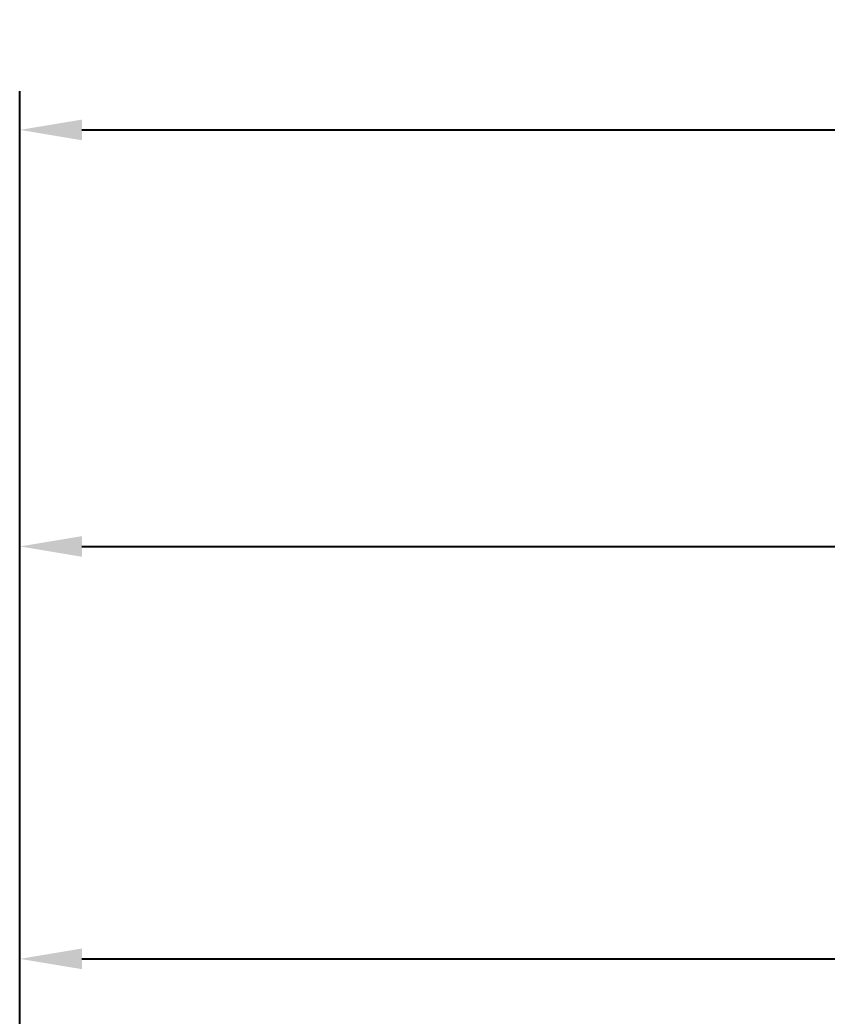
# Model space of a CAD drawing. Header units: inches. Extents: x 0 to 77285, y -118 to 40065.
# Drawn here: x 12555 to 14637, y 27828 to 30400 of the extents above; entities that cross this region are included whole.
import ezdxf

# ---------------------------------------------------------------- set-up
doc = ezdxf.new("R2010")
doc.units = ezdxf.units.IN
doc.header["$LTSCALE"] = 5
doc.header["$MEASUREMENT"] = 0
doc.styles.add('SCI', font='')
doc.styles.get('SCI').set_extended_font_data('Gulim')
doc.dimstyles.new('SCH', dxfattribs={"dimtxt": 2.5, "dimasz": 2, "dimexe": 1.25, "dimexo": 0.625, "dimtad": 1, "dimdec": 8, "dimtxsty": 'SCI', "dimcen": 2.5, "dimclrd": 4, "dimclre": 4, "dimclrt": 7, "dimadec": 8, "dimazin": 2, "dimtfac": 1, "dimtdec": 8, "dimtmove": 0, "dimatfit": 3, "dimfxl": 1, "dimarcsym": 0})

# ---------------------------------------------------------------- blocks, each defined once
blk = doc.blocks.new('*D366')
at = {"color": 4, "lineweight": -2, "transparency": 16777216}
for p, q in [((12554.6, 23925.6), (12554.6, 28076.1)), ((17979.6, 23925.1), (17979.6, 28076.1)), ((12714.6, 27976.1), (17819.6, 27976.1))]:
    blk.add_line(p, q, dxfattribs=at)
at = {"color": 4, "transparency": 16777216}
for points in [[(12714.6, 28002.8), (12714.6, 27949.5), (12554.6, 27976.1)], [(17819.6, 28002.8), (17819.6, 27949.5), (17979.6, 27976.1)]]:
    blk.add_solid(points, dxfattribs=at)
at = {"layer": 'Defpoints', "color": 0, "transparency": 16777216}
for p in [(17979.6, 27976.1), (12554.6, 23875.6), (17979.6, 23875.1)]:
    blk.add_point(p, dxfattribs=at)
at = {"color": 7, "transparency": 16777216, "insert": (15267.1, 28128.8), "char_height": 200, "attachment_point": 5, "style": 'SCI'}
blk.add_mtext('5425', dxfattribs=at)
blk = doc.blocks.new('*D367')
at = {"color": 4, "lineweight": -2, "transparency": 16777216}
for p, q in [((12554.6, 23925.6), (12554.6, 29140.7)), ((21064.6, 23433.1), (21064.6, 29140.7)), ((12714.6, 29040.7), (20904.6, 29040.7))]:
    blk.add_line(p, q, dxfattribs=at)
at = {"color": 4, "transparency": 16777216}
for points in [[(12714.6, 29067.3), (12714.6, 29014), (12554.6, 29040.7)], [(20904.6, 29067.3), (20904.6, 29014), (21064.6, 29040.7)]]:
    blk.add_solid(points, dxfattribs=at)
at = {"layer": 'Defpoints', "color": 0, "transparency": 16777216}
for p in [(21064.6, 29040.7), (12554.6, 23875.6), (21064.6, 23383.1)]:
    blk.add_point(p, dxfattribs=at)
at = {"color": 7, "transparency": 16777216, "insert": (16809.6, 29193.5), "char_height": 200, "attachment_point": 5, "style": 'SCI'}
blk.add_mtext('8510', dxfattribs=at)
blk = doc.blocks.new('*D374')
at = {"color": 4, "lineweight": -2, "transparency": 16777216}
for p, q in [((12554.6, 23925.6), (12554.6, 30215.9)), ((37924.6, 23433.1), (37924.6, 30215.9)), ((12714.6, 30115.9), (37764.6, 30115.9))]:
    blk.add_line(p, q, dxfattribs=at)
at = {"color": 4, "transparency": 16777216}
for points in [[(12714.6, 30142.5), (12714.6, 30089.2), (12554.6, 30115.9)], [(37764.6, 30142.5), (37764.6, 30089.2), (37924.6, 30115.9)]]:
    blk.add_solid(points, dxfattribs=at)
at = {"layer": 'Defpoints', "color": 0, "transparency": 16777216}
for p in [(37924.6, 30115.9), (12554.6, 23875.6), (37924.6, 23383.1)]:
    blk.add_point(p, dxfattribs=at)
at = {"color": 7, "transparency": 16777216, "insert": (25239.6, 30268.5), "char_height": 200, "attachment_point": 5, "style": 'SCI'}
blk.add_mtext('25370', dxfattribs=at)

msp = doc.modelspace()

# ---------------------------------------------------------------- dimensions: what is measured, and where the dimension line sits
for base, p2, picture, middle in [((37924.649780898, 30115.8761734788), (37924.649780898, 23383.0504762948), '*D374', (25239.649780898, 30268.5392893244)), ((21064.649780898, 29040.6754827387), (21064.649780898, 23383.0504762948), '*D367', (16809.649780898, 29193.4717543765)), ((17979.649780898, 27976.1433020648), (17979.649780898, 23875.0504762948), '*D366', (15267.149780898, 28128.8064179103))]:
    dim = msp.add_linear_dim(base=base, p1=(12554.649780898, 23875.5504762968), p2=p2, dimstyle='SCH', override={"dimscale": 80})
    dim.commit()
    dim.dimension.update_dxf_attribs({"geometry": picture, "text_midpoint": middle})

doc.saveas('drawing.dxf')
